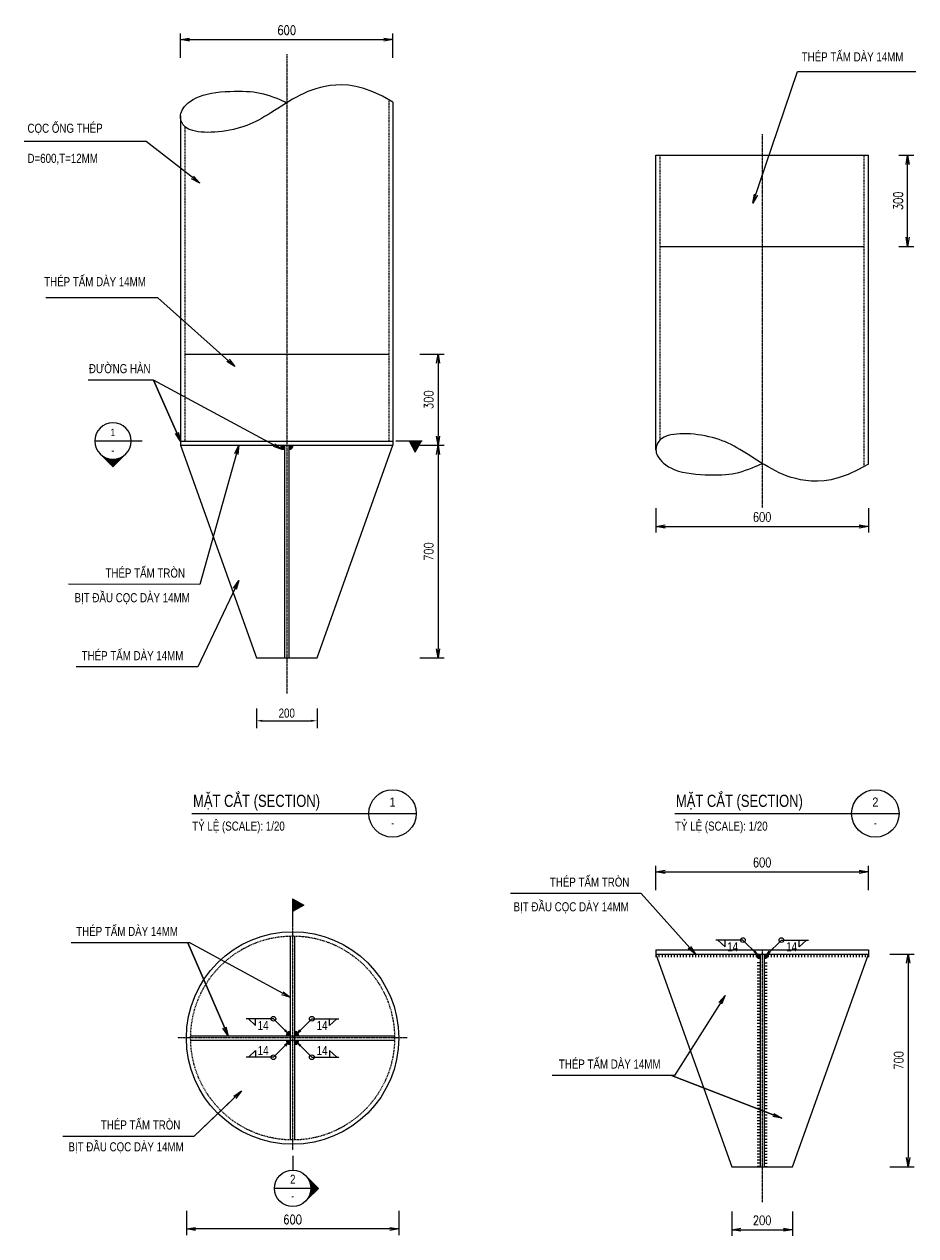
# Model space of a CAD drawing. Header units: millimetres. Extents: x -73021 to 3450336, y 75330 to 1037285.
# Drawn here: x -19703 to -16765, y 132209 to 136200 of the extents above; entities that cross this region are included whole.
import ezdxf
from ezdxf.enums import TextEntityAlignment as Align

# ---------------------------------------------------------------- set-up
doc = ezdxf.new("R2010")
doc.units = ezdxf.units.MM
doc.linetypes.add('CENTER', pattern=[50.8, 31.75, -6.35, 6.35, -6.35])
doc.linetypes.add('HIDDEN', pattern=[0.5, 0.3, -0.2])
for name, color, linetype in [('03_Dimension line', 4, 'Continuous'), ('BAO', 7, 'Continuous'), ('Big_Text_Note', 3, 'Continuous'), ('DIM', 4, 'Continuous'), ('DIM-HATCH', 2, 'Continuous'), ('HATCH', 8, 'Continuous'), ('KHUAT', 8, 'HIDDEN'), ('MANH', 4, 'Continuous'), ('s-note', 2, 'Continuous'), ('Truc', 1, 'CENTER')]:
    doc.layers.add(name, color=color, linetype=linetype)
doc.styles.add('dim', font='romans.shx', dxfattribs={"width": 0.8})
doc.styles.add('Ghi chu', font='vn_vni.shx', dxfattribs={"width": 0.8})
doc.styles.add('Kich Thuoc', font='vn_vni.shx', dxfattribs={"width": 0.8})
doc.styles.add('Romans', font='vn_vni.shx', dxfattribs={"width": 0.8})
doc.styles.add('TXT3', font='vn_vni.shx', dxfattribs={"width": 0.8})
doc.styles.add('TXT5', font='vn_vni.shx', dxfattribs={"width": 0.8})
doc.dimstyles.new('20', dxfattribs={"dimscale": 20, "dimtxt": 1.5, "dimasz": 1.5, "dimexe": 1, "dimexo": 1, "dimgap": 0.8, "dimtad": 1, "dimdec": 0, "dimzin": 0, "dimdsep": 46, "dimtxsty": 'dim', "dimblk": 'OPEN', "dimcen": 0.09, "dimdle": 0.15, "dimclrt": 4, "dimadec": 0, "dimazin": 0, "dimtfac": 1, "dimtdec": 0, "dimtix": 1, "dimtmove": 1, "dimatfit": 3, "dimldrblk": 'OPEN', "dimfxl": 3, "dimfxlon": 1, "dimtolj": 1, "dimtzin": 0, "dimarcsym": 0})
doc.dimstyles.get("Standard").update_dxf_attribs({"dimscale": 0, "dimtxt": 1.5, "dimasz": 1, "dimexe": 1.2, "dimexo": 0, "dimgap": 0.5, "dimtad": 1, "dimdec": 0, "dimzin": 0, "dimdsep": 46, "dimtxsty": 'Kich Thuoc', "dimcen": 0.09, "dimclrd": 4, "dimclre": 4, "dimclrt": 4, "dimadec": 0, "dimazin": 0, "dimtfac": 1, "dimtdec": 0, "dimtix": 1, "dimtofl": 0, "dimtmove": 0, "dimatfit": 3, "dimfxl": 2, "dimfxlon": 1, "dimtolj": 1, "dimtzin": 0, "dimarcsym": 0})

# ---------------------------------------------------------------- blocks, each defined once
blk = doc.blocks.new('_OPEN')
at = {"color": 0, "linetype": 'ByBlock'}
for p, q in [((-1, 0.17), (0, 0)), ((0, 0), (-1, -0.17)), ((0, 0), (-1, 0))]:
    blk.add_line(p, q, dxfattribs=at)
blk = doc.blocks.new('*D33')
at = {"layer": 'Defpoints', "color": 0}
for p in [(-16921.3, 133408), (-17621.3, 133241.7), (-16921.3, 133241.7)]:
    blk.add_point(p, dxfattribs=at)
at = {"layer": 'DIM', "color": 0, "lineweight": -2}
for p, q in [((-17621.3, 133348), (-17621.3, 133428)), ((-16921.3, 133348), (-16921.3, 133428)), ((-17591.3, 133408), (-16951.3, 133408))]:
    blk.add_line(p, q, dxfattribs=at)
at = {"layer": 'DIM', "color": 0, "lineweight": -2, "xscale": 30, "yscale": 30, "zscale": 30, "rotation": 180}
blk.add_blockref('_OPEN', (-17621.3, 133408), dxfattribs=at)
at = {"layer": 'DIM', "color": 0, "lineweight": -2, "xscale": 30, "yscale": 30, "zscale": 30}
blk.add_blockref('_OPEN', (-16921.3, 133408), dxfattribs=at)
at = {"layer": 'DIM', "color": 4, "insert": (-17271.3, 133439), "char_height": 30, "attachment_point": 5, "style": 'dim'}
blk.add_mtext('\\A1;600', dxfattribs=at)
blk = doc.blocks.new('*D34')
at = {"layer": 'Defpoints', "color": 0}
for p in [(-17371.3, 132379.9), (-17171.3, 132379.9), (-17171.3, 132229.3)]:
    blk.add_point(p, dxfattribs=at)
at = {"layer": 'DIM', "color": 0, "lineweight": -2}
for p, q in [((-17371.3, 132289.3), (-17371.3, 132209.3)), ((-17171.3, 132289.3), (-17171.3, 132209.3)), ((-17341.3, 132229.3), (-17201.3, 132229.3))]:
    blk.add_line(p, q, dxfattribs=at)
at = {"layer": 'DIM', "color": 0, "lineweight": -2, "xscale": 30, "yscale": 30, "zscale": 30, "rotation": 180}
blk.add_blockref('_OPEN', (-17371.3, 132229.3), dxfattribs=at)
at = {"layer": 'DIM', "color": 0, "lineweight": -2, "xscale": 30, "yscale": 30, "zscale": 30}
blk.add_blockref('_OPEN', (-17171.3, 132229.3), dxfattribs=at)
at = {"layer": 'DIM', "color": 4, "insert": (-17271.3, 132260.3), "char_height": 30, "attachment_point": 5, "style": 'dim'}
blk.add_mtext('\\A1;200', dxfattribs=at)
blk = doc.blocks.new('*D35')
at = {"layer": 'Defpoints', "color": 0}
for p in [(-16840.8, 135768.4), (-16792, 135768.4), (-16840.8, 135468.4)]:
    blk.add_point(p, dxfattribs=at)
at = {"layer": 'DIM', "color": 0, "lineweight": -2}
for p, q in [((-16820.8, 135768.4), (-16772, 135768.4)), ((-16792, 135498.4), (-16792, 135738.4)), ((-16820.8, 135468.4), (-16772, 135468.4))]:
    blk.add_line(p, q, dxfattribs=at)
at = {"layer": 'DIM', "color": 0, "lineweight": -2, "xscale": 30, "yscale": 30, "zscale": 30}
for p, rotation in [((-16792, 135768.4), 90), ((-16792, 135468.4), 270)]:
    blk.add_blockref('_OPEN', p, dxfattribs=dict(at, rotation=rotation))
at = {"layer": 'DIM', "color": 4, "insert": (-16823, 135618.4), "char_height": 30, "attachment_point": 5, "rotation": 90, "style": 'dim'}
blk.add_mtext('\\A1;300', dxfattribs=at)
blk = doc.blocks.new('*D36')
at = {"layer": 'Defpoints', "color": 0}
for p in [(-18938.1, 134056.2), (-18738.1, 134056.2), (-18738.1, 133905.7)]:
    blk.add_point(p, dxfattribs=at)
at = {"layer": 'DIM', "color": 4, "lineweight": -2}
for p, q in [((-18938.1, 133945.7), (-18938.1, 133881.7)), ((-18738.1, 133945.7), (-18738.1, 133881.7)), ((-18918.1, 133905.7), (-18758.1, 133905.7))]:
    blk.add_line(p, q, dxfattribs=at)
at = {"layer": 'DIM', "color": 4}
for points in [[(-18918.1, 133909), (-18918.1, 133902.3), (-18938.1, 133905.7)], [(-18758.1, 133909), (-18758.1, 133902.3), (-18738.1, 133905.7)]]:
    blk.add_solid(points, dxfattribs=at)
at = {"layer": 'DIM', "color": 4, "insert": (-18838.1, 133930.7), "char_height": 30, "attachment_point": 5, "style": 'Kich Thuoc'}
blk.add_mtext('\\A1;200', dxfattribs=at)
blk = doc.blocks.new('*D37')
at = {"layer": 'Defpoints', "color": 0}
for p in [(-18478.3, 134813.1), (-18478.3, 134113.1), (-18339.5, 134113.1)]:
    blk.add_point(p, dxfattribs=at)
at = {"layer": 'DIM', "color": 0, "lineweight": -2}
for p, q in [((-18399.5, 134813.1), (-18319.5, 134813.1)), ((-18339.5, 134783.1), (-18339.5, 134143.1)), ((-18399.5, 134113.1), (-18319.5, 134113.1))]:
    blk.add_line(p, q, dxfattribs=at)
at = {"layer": 'DIM', "color": 0, "lineweight": -2, "xscale": 30, "yscale": 30, "zscale": 30}
for p, rotation in [((-18339.5, 134813.1), 90), ((-18339.5, 134113.1), 270)]:
    blk.add_blockref('_OPEN', p, dxfattribs=dict(at, rotation=rotation))
at = {"layer": 'DIM', "color": 4, "insert": (-18370.5, 134463.1), "char_height": 30, "attachment_point": 5, "rotation": 90, "style": 'dim'}
blk.add_mtext('\\A1;700', dxfattribs=at)
blk = doc.blocks.new('*D30')
at = {"layer": 'Defpoints', "color": 0}
for p in [(-17621.3, 134689.3), (-16921.3, 134687.4), (-16921.3, 134545.6)]:
    blk.add_point(p, dxfattribs=at)
at = {"layer": 'DIM', "color": 0, "lineweight": -2}
for p, q in [((-17621.3, 134605.6), (-17621.3, 134525.6)), ((-16921.3, 134605.6), (-16921.3, 134525.6)), ((-17591.3, 134545.6), (-16951.3, 134545.6))]:
    blk.add_line(p, q, dxfattribs=at)
at = {"layer": 'DIM', "color": 0, "lineweight": -2, "xscale": 30, "yscale": 30, "zscale": 30, "rotation": 180}
blk.add_blockref('_OPEN', (-17621.3, 134545.6), dxfattribs=at)
at = {"layer": 'DIM', "color": 0, "lineweight": -2, "xscale": 30, "yscale": 30, "zscale": 30}
blk.add_blockref('_OPEN', (-16921.3, 134545.6), dxfattribs=at)
at = {"layer": 'DIM', "color": 4, "insert": (-17271.3, 134576.6), "char_height": 30, "attachment_point": 5, "style": 'dim'}
blk.add_mtext('\\A1;600', dxfattribs=at)
blk = doc.blocks.new('*D31')
at = {"layer": 'Defpoints', "color": 0}
for p in [(-18478.3, 135113.1), (-18478.3, 134813.1), (-18339.5, 134813.1)]:
    blk.add_point(p, dxfattribs=at)
at = {"layer": 'DIM', "color": 0, "lineweight": -2}
for p, q in [((-18399.5, 135113.1), (-18319.5, 135113.1)), ((-18339.5, 135083.1), (-18339.5, 134843.1)), ((-18399.5, 134813.1), (-18319.5, 134813.1))]:
    blk.add_line(p, q, dxfattribs=at)
at = {"layer": 'DIM', "color": 0, "lineweight": -2, "xscale": 30, "yscale": 30, "zscale": 30}
for p, rotation in [((-18339.5, 135113.1), 90), ((-18339.5, 134813.1), 270)]:
    blk.add_blockref('_OPEN', p, dxfattribs=dict(at, rotation=rotation))
at = {"layer": 'DIM', "color": 4, "insert": (-18370.5, 134963.1), "char_height": 30, "attachment_point": 5, "rotation": 90, "style": 'dim'}
blk.add_mtext('\\A1;300', dxfattribs=at)
blk = doc.blocks.new('*D32')
at = {"layer": 'Defpoints', "color": 0}
for p in [(-18488.1, 136149.4), (-19188.1, 136005.7), (-18488.1, 136007.6)]:
    blk.add_point(p, dxfattribs=at)
at = {"layer": 'DIM', "color": 0, "lineweight": -2}
for p, q in [((-19188.1, 136089.4), (-19188.1, 136169.4)), ((-18488.1, 136089.4), (-18488.1, 136169.4)), ((-19158.1, 136149.4), (-18518.1, 136149.4))]:
    blk.add_line(p, q, dxfattribs=at)
at = {"layer": 'DIM', "color": 0, "lineweight": -2, "xscale": 30, "yscale": 30, "zscale": 30, "rotation": 180}
blk.add_blockref('_OPEN', (-19188.1, 136149.4), dxfattribs=at)
at = {"layer": 'DIM', "color": 0, "lineweight": -2, "xscale": 30, "yscale": 30, "zscale": 30}
blk.add_blockref('_OPEN', (-18488.1, 136149.4), dxfattribs=at)
at = {"layer": 'DIM', "color": 4, "insert": (-18838.1, 136180.4), "char_height": 30, "attachment_point": 5, "style": 'dim'}
blk.add_mtext('\\A1;600', dxfattribs=at)
blk = doc.blocks.new('SECTION_04')
for p, q in [((8.44, 0), (4.67, 3.77)), ((8.44, 0), (4.67, -3.77)), ((4.69, 3.74), (4.69, 3.75)), ((4.77, 3.63), (4.77, 3.66)), ((4.86, 3.52), (4.86, 3.58)), ((4.94, 3.4), (4.94, 3.5)), ((5.02, 3.28), (5.02, 3.41)), ((5.11, 3.15), (5.11, 3.33)), ((5.19, 3.01), (5.19, 3.25)), ((5.27, 2.86), (5.27, 3.16)), ((5.36, 2.7), (5.36, 3.08)), ((5.44, 2.53), (5.44, 3)), ((5.52, 2.34), (5.52, 2.91)), ((5.61, 2.13), (5.61, 2.83)), ((5.69, 1.9), (5.69, 2.75)), ((5.77, 1.63), (5.77, 2.66)), ((5.86, 1.3), (5.86, 2.58)), ((5.94, 0.84), (5.94, 2.5)), ((6.02, -2.41), (6.02, 2.41)), ((6.11, -2.33), (6.11, 2.33)), ((6.19, -2.25), (6.19, 2.25)), ((6.27, -2.16), (6.27, 2.16)), ((6.36, -2.08), (6.36, 2.08)), ((6.44, -2), (6.44, 2)), ((6.52, -1.91), (6.52, 1.91)), ((6.61, -1.83), (6.61, 1.83)), ((6.69, -1.75), (6.69, 1.75)), ((6.77, -1.66), (6.77, 1.66)), ((6.86, -1.58), (6.86, 1.58)), ((6.94, -1.5), (6.94, 1.5)), ((7.02, -1.41), (7.02, 1.41)), ((7.11, -1.33), (7.11, 1.33)), ((7.19, -1.25), (7.19, 1.25)), ((7.27, -1.16), (7.27, 1.16)), ((7.36, -1.08), (7.36, 1.08)), ((7.44, -1), (7.44, 1)), ((7.52, -0.91), (7.52, 0.91)), ((7.61, -0.83), (7.61, 0.83)), ((7.69, -0.75), (7.69, 0.75)), ((7.77, -0.66), (7.77, 0.66)), ((7.86, -0.58), (7.86, 0.58)), ((7.94, -0.5), (7.94, 0.5)), ((8.02, -0.41), (8.02, 0.41)), ((8.11, -0.33), (8.11, 0.33)), ((8.19, -0.25), (8.19, 0.25)), ((8.27, -0.16), (8.27, 0.16)), ((8.36, -0.08), (8.36, 0.08)), ((6, 0), (-6, 0)), ((4.69, -3.75), (4.69, -3.74)), ((4.77, -3.66), (4.77, -3.63)), ((4.86, -3.58), (4.86, -3.52)), ((4.94, -3.5), (4.94, -3.4)), ((5.02, -3.41), (5.02, -3.28)), ((5.11, -3.33), (5.11, -3.15)), ((5.19, -3.25), (5.19, -3.01)), ((5.27, -3.16), (5.27, -2.86)), ((5.36, -3.08), (5.36, -2.7)), ((5.44, -3), (5.44, -2.53)), ((5.52, -2.91), (5.52, -2.34)), ((5.61, -2.83), (5.61, -2.13)), ((5.69, -2.75), (5.69, -1.9)), ((5.77, -2.66), (5.77, -1.63)), ((5.86, -2.58), (5.86, -1.3)), ((5.94, -2.5), (5.94, -0.84))]:
    blk.add_line(p, q)
blk.add_circle((0, 0), 6)
at = {"layer": 'Big_Text_Note', "color": 6, "style": 'TXT5', "width": 0.8}
blk.add_attdef('A', text='', height=4, dxfattribs=at).set_placement((0, 3), align=Align.MIDDLE_CENTER)
at = {"layer": 'Big_Text_Note', "color": 3, "style": 'Romans', "width": 0.8}
blk.add_attdef('-', text='', height=2.08, dxfattribs=at).set_placement((0, -2.5), align=Align.MIDDLE_CENTER)
blk = doc.blocks.new('*D38')
at = {"layer": '03_Dimension line', "color": 0, "lineweight": -2, "ltscale": 5}
for p, q in [((-19168.8, 132291.8), (-19168.8, 132211.8)), ((-18468.8, 132291.8), (-18468.8, 132211.8)), ((-18498.8, 132231.8), (-19138.8, 132231.8))]:
    blk.add_line(p, q, dxfattribs=at)
at = {"layer": 'Defpoints', "color": 0, "ltscale": 5}
for p in [(-19168.8, 132860.8), (-18468.8, 132860.8), (-19168.8, 132231.8)]:
    blk.add_point(p, dxfattribs=at)
at = {"layer": '03_Dimension line', "color": 0, "lineweight": -2, "ltscale": 5, "xscale": 30, "yscale": 30, "zscale": 30, "rotation": 180}
blk.add_blockref('_OPEN', (-19168.8, 132231.8), dxfattribs=at)
at = {"layer": '03_Dimension line', "color": 0, "lineweight": -2, "ltscale": 5, "xscale": 30, "yscale": 30, "zscale": 30}
blk.add_blockref('_OPEN', (-18468.8, 132231.8), dxfattribs=at)
at = {"layer": '03_Dimension line', "color": 4, "ltscale": 5, "insert": (-18818.8, 132262.8), "char_height": 30, "attachment_point": 5, "style": 'dim'}
blk.add_mtext('\\A1;600', dxfattribs=at)
blk = doc.blocks.new('*D39')
at = {"layer": '03_Dimension line', "color": 0, "lineweight": -2, "ltscale": 5}
for p, q in [((-16850.3, 133136.8), (-16770.3, 133136.8)), ((-16790.3, 133106.8), (-16790.3, 132466.8)), ((-16850.3, 132436.8), (-16770.3, 132436.8))]:
    blk.add_line(p, q, dxfattribs=at)
at = {"layer": 'Defpoints', "color": 0, "ltscale": 5}
for p in [(-16921.3, 133136.8), (-16921.3, 132436.8), (-16790.3, 132436.8)]:
    blk.add_point(p, dxfattribs=at)
at = {"layer": '03_Dimension line', "color": 0, "lineweight": -2, "ltscale": 5, "xscale": 30, "yscale": 30, "zscale": 30}
for p, rotation in [((-16790.3, 133136.8), 90), ((-16790.3, 132436.8), 270)]:
    blk.add_blockref('_OPEN', p, dxfattribs=dict(at, rotation=rotation))
at = {"layer": '03_Dimension line', "color": 4, "ltscale": 5, "insert": (-16821.3, 132786.8), "char_height": 30, "attachment_point": 5, "rotation": 90, "style": 'dim'}
blk.add_mtext('\\A1;700', dxfattribs=at)
blk = doc.blocks.new('SECTION_02')
for p, q in [((0, 8.44), (-3.77, 4.67)), ((-0.41, 8.02), (0.41, 8.02)), ((-0.33, 8.11), (0.33, 8.11)), ((-0.25, 8.19), (0.25, 8.19)), ((-0.16, 8.27), (0.16, 8.27)), ((-0.08, 8.36), (0.08, 8.36)), ((0, 8.44), (3.77, 4.67)), ((-3.66, 4.77), (-3.63, 4.77)), ((-3.58, 4.86), (-3.52, 4.86)), ((-3.5, 4.94), (-3.4, 4.94)), ((-3.41, 5.02), (-3.28, 5.02)), ((-3.33, 5.11), (-3.15, 5.11)), ((-3.25, 5.19), (-3.01, 5.19)), ((-3.16, 5.27), (-2.86, 5.27)), ((-3.08, 5.36), (-2.7, 5.36)), ((-3, 5.44), (-2.53, 5.44)), ((-2.91, 5.52), (-2.34, 5.52)), ((-2.83, 5.61), (-2.13, 5.61)), ((-2.75, 5.69), (-1.9, 5.69)), ((-2.66, 5.77), (-1.63, 5.77)), ((-2.58, 5.86), (-1.3, 5.86)), ((-2.5, 5.94), (-0.84, 5.94)), ((-2.41, 6.02), (2.41, 6.02)), ((-2.33, 6.11), (2.33, 6.11)), ((-2.25, 6.19), (2.25, 6.19)), ((-2.16, 6.27), (2.16, 6.27)), ((-2.08, 6.36), (2.08, 6.36)), ((-2, 6.44), (2, 6.44)), ((-1.91, 6.52), (1.91, 6.52)), ((-1.83, 6.61), (1.83, 6.61)), ((-1.75, 6.69), (1.75, 6.69)), ((-1.66, 6.77), (1.66, 6.77)), ((-1.58, 6.86), (1.58, 6.86)), ((-1.5, 6.94), (1.5, 6.94)), ((-1.41, 7.02), (1.41, 7.02)), ((-1.33, 7.11), (1.33, 7.11)), ((-1.25, 7.19), (1.25, 7.19)), ((-1.16, 7.27), (1.16, 7.27)), ((-1.08, 7.36), (1.08, 7.36)), ((-1, 7.44), (1, 7.44)), ((-0.91, 7.52), (0.91, 7.52)), ((-0.83, 7.61), (0.83, 7.61)), ((-0.75, 7.69), (0.75, 7.69)), ((-0.66, 7.77), (0.66, 7.77)), ((-0.58, 7.86), (0.58, 7.86)), ((-0.5, 7.94), (0.5, 7.94)), ((0.84, 5.94), (2.5, 5.94)), ((1.3, 5.86), (2.58, 5.86)), ((1.63, 5.77), (2.66, 5.77)), ((1.9, 5.69), (2.75, 5.69)), ((2.13, 5.61), (2.83, 5.61)), ((2.34, 5.52), (2.91, 5.52)), ((2.53, 5.44), (3, 5.44)), ((2.7, 5.36), (3.08, 5.36)), ((2.86, 5.27), (3.16, 5.27)), ((3.01, 5.19), (3.25, 5.19)), ((3.15, 5.11), (3.33, 5.11)), ((3.28, 5.02), (3.41, 5.02)), ((3.4, 4.94), (3.5, 4.94)), ((3.52, 4.86), (3.58, 4.86)), ((3.63, 4.77), (3.66, 4.77)), ((6, 0), (-6, 0)), ((-3.74, -4.69), (-3.75, -4.69)), ((3.75, -4.69), (3.74, -4.69))]:
    blk.add_line(p, q)
blk.add_circle((0, 0), 6)
at = {"layer": 'Big_Text_Note', "color": 6, "style": 'TXT5', "width": 0.8}
blk.add_attdef('A', text='', height=4, dxfattribs=at).set_placement((0, 3), align=Align.MIDDLE_CENTER)
at = {"layer": 'Big_Text_Note', "color": 3, "style": 'Romans', "width": 0.8}
blk.add_attdef('-', text='', height=2.08, dxfattribs=at).set_placement((0, -2.5), align=Align.MIDDLE_CENTER)

msp = doc.modelspace()

# ---------------------------------------------------------------- hatches: boundary and pattern name
at = {"layer": 'HATCH', "ltscale": 5}
for points in [[(-18845.09, 134813.12), (-18859.09, 134813.12, 0.4142136), (-18845.09, 134799.12)], [(-18831.09, 134813.12), (-18817.09, 134813.12, -0.4142136), (-18831.09, 134799.12)], [(-17291.33, 133136.76), (-17292.33, 133136.76, 0.0953502), (-17291.33, 133131.57)], [(-17291.33, 133136.76), (-17291.33, 133131.57, 0.3067482), (-17278.33, 133122.76), (-17278.33, 133136.76)], [(-17251.33, 133136.76), (-17251.33, 133131.57, -0.3067482), (-17264.33, 133122.76), (-17264.33, 133136.76)], [(-17251.33, 133136.76), (-17250.33, 133136.76, -0.0953502), (-17251.33, 133131.57)]]:
    msp.add_hatch(color=256, dxfattribs=at).paths.add_polyline_path(points)
h = msp.add_hatch(color=256, dxfattribs=at)
h.paths.add_polyline_path([(-18825.78, 132881.79, 0.4142136), (-18839.78, 132867.79), (-18825.78, 132867.79)])
h.paths.add_polyline_path([(-18811.78, 132867.79), (-18797.78, 132867.79, 0.4142136), (-18811.78, 132881.79)])
h = msp.add_hatch(color=256, dxfattribs=at)
h.paths.add_polyline_path([(-18825.78, 132839.79, -0.4142136), (-18839.78, 132853.79), (-18825.78, 132853.79)])
h.paths.add_polyline_path([(-18811.78, 132839.79), (-18811.78, 132853.79), (-18797.78, 132853.79, -0.4142136)])

# ---------------------------------------------------------------- linework, layer by layer
for p, q in [((-19314.03, 134827.12), (-19350.88, 134827.12)), ((-18435.46, 134827.12), (-18478.77, 134827.12)), ((-18392.16, 134827.12), (-18435.46, 134827.12)), ((-18413.33, 134789.61), (-18433.96, 134827.12)), ((-19150.57, 133600.35), (-18472.19, 133600.35)), ((-18567.64, 133600.35), (-18411.39, 133600.35)), ((-17559.31, 133600.35), (-16880.93, 133600.35)), ((-16976.38, 133600.35), (-16820.13, 133600.35)), ((-18818.78, 133319.52), (-18781.27, 133298.35)), ((-18818.78, 133319.52), (-18818.78, 133276.22)), ((-18781.27, 133298.35), (-18818.78, 133277.72)), ((-18818.78, 133276.22), (-18818.78, 133232.92)), ((-18818.02, 132472.78), (-18818.02, 132425.49))]:
    msp.add_line(p, q)
for centre, radius in [((-18489.51, 133600.35), 78.13), ((-16898.26, 133600.35), 78.13), ((-18818.78, 132860.79), 350)]:
    msp.add_circle(centre, radius)
at = {"ltscale": 5}
for centre, start, end in [((-18845.09, 134813.12), 180, 270), ((-18831.09, 134813.12), 270, 0), ((-18831.09, 134813.12), 270, 0), ((-17278.33, 133136.76), 180, 270), ((-17264.33, 133136.76), 270, 0), ((-18825.78, 132867.79), 90, 180), ((-18825.78, 132853.79), 180, 270), ((-18811.78, 132867.79), 0, 90), ((-18811.78, 132853.79), 270, 0)]:
    msp.add_arc(centre, 14, start, end, dxfattribs=at)
for points in [[(-18413.33, 134789.61), (-18392.16, 134827.12), (-18433.96, 134827.12)], [(-18781.27, 133298.35), (-18818.78, 133319.52), (-18818.78, 133277.72)]]:
    msp.add_solid(points)
at = {"layer": '03_Dimension line'}
for points in [[(-17301.69, 135610.51), (-17154.37, 136044.22), (-16765.06, 136044.22)], [(-18996.53, 134813.12), (-19124.34, 134354.4), (-19557.19, 134355.64)], [(-19131.42, 134082.98), (-19531.91, 134082.98)], [(-17491.33, 133136.76), (-17670.17, 133336.33), (-18100.62, 133336.33)], [(-18825.78, 132993.61), (-19157.03, 133173.87), (-19549.02, 133173.87)], [(-19025.47, 132649.85), (-19144.07, 132536.42), (-19576.05, 132536.42)]]:
    msp.add_lwpolyline(points, dxfattribs=at)
at = {"layer": 'BAO', "color": 4}
for p, q in [((-17334.64, 133183.18), (-17424.11, 133183.18)), ((-17288.23, 133136.76), (-17334.64, 133183.18)), ((-17254.43, 133136.76), (-17208.01, 133183.18)), ((-17208.01, 133183.18), (-17118.55, 133183.18)), ((-17307.32, 133155.86), (-17288.23, 133136.76)), ((-17288.23, 133136.76), (-17297.96, 133143.2)), ((-17288.23, 133136.76), (-17294.66, 133146.49)), ((-17235.33, 133155.86), (-17254.43, 133136.76)), ((-17254.43, 133136.76), (-17247.99, 133146.49)), ((-17254.43, 133136.76), (-17244.7, 133143.2)), ((-18882.1, 132924.1), (-18971.56, 132924.1)), ((-18835.68, 132877.69), (-18882.1, 132924.1)), ((-18854.78, 132896.78), (-18835.68, 132877.69)), ((-18801.88, 132877.69), (-18755.47, 132924.1)), ((-18782.79, 132896.78), (-18801.88, 132877.69)), ((-18755.47, 132924.1), (-18666, 132924.1)), ((-18835.68, 132877.69), (-18845.41, 132884.12)), ((-18835.68, 132877.69), (-18842.12, 132887.42)), ((-18801.88, 132877.69), (-18795.45, 132887.42)), ((-18801.88, 132877.69), (-18792.15, 132884.12)), ((-18835.68, 132843.89), (-18882.1, 132797.47)), ((-18854.78, 132824.79), (-18835.68, 132843.89)), ((-18835.68, 132843.89), (-18845.41, 132837.45)), ((-18835.68, 132843.89), (-18842.12, 132834.16)), ((-18801.88, 132843.89), (-18755.47, 132797.47)), ((-18801.88, 132843.89), (-18795.45, 132834.16)), ((-18801.88, 132843.89), (-18792.15, 132837.45)), ((-18782.79, 132824.79), (-18801.88, 132843.89)), ((-18882.1, 132797.47), (-18971.56, 132797.47)), ((-18755.47, 132797.47), (-18666, 132797.47))]:
    msp.add_line(p, q, dxfattribs=at)
at = {"layer": 'BAO', "color": 7}
for points in [[(-18488.09, 135943.52), (-18488.09, 134813.12)], [(-19188.09, 135898.32), (-19188.09, 134813.12)], [(-17621.33, 134796.65), (-17621.33, 135768.36)], [(-17621.33, 135768.36), (-16921.33, 135768.36)], [(-16921.33, 134751.44), (-16921.33, 135768.36)], [(-17607.33, 135468.36), (-16935.33, 135468.36)], [(-19174.09, 135113.12), (-18502.09, 135113.12)], [(-19188.09, 134827.12), (-18488.09, 134827.12)], [(-19188.09, 134813.12), (-18938.09, 134113.12), (-18738.09, 134113.12), (-18488.09, 134813.12)], [(-19188.09, 134813.12), (-18488.09, 134813.12)], [(-17621.33, 133136.76), (-17371.33, 132436.76), (-17171.33, 132436.76), (-16921.33, 133136.76)]]:
    msp.add_lwpolyline(points, dxfattribs=at)
at = {"layer": 'BAO', "color": 4}
for points in [[(-17417.15, 133183.18), (-17393.42, 133161.37), (-17393.42, 133183.18)], [(-17125.51, 133183.18), (-17149.23, 133161.37), (-17149.23, 133183.18)], [(-18964.6, 132924.1), (-18940.88, 132902.29), (-18940.88, 132924.1)], [(-18672.97, 132924.1), (-18696.69, 132902.29), (-18696.69, 132924.1)], [(-18964.6, 132797.47), (-18940.88, 132819.28), (-18940.88, 132797.47)], [(-18672.97, 132797.47), (-18696.69, 132819.28), (-18696.69, 132797.47)]]:
    msp.add_lwpolyline(points, dxfattribs=at)
for centre in [(-17334.64, 133183.18), (-17208.01, 133183.18), (-18882.1, 132924.1), (-18755.47, 132924.1), (-18882.1, 132797.47), (-18755.47, 132797.47)]:
    msp.add_circle(centre, 7.82, dxfattribs=at)
at = {"layer": 'DIM'}
for p, q in [((-19277.41, 135027.64), (-19188.09, 134827.12)), ((-18996.49, 134367.88), (-19131.42, 134082.98)), ((-19164.41, 133173.87), (-19031.61, 132867.79)), ((-17570.42, 132736.94), (-17206.69, 132596.22))]:
    msp.add_line(p, q, dxfattribs=at)
for points in [[(-19124.68, 135676.97), (-19301.2, 135813.6), (-19703.28, 135813.6)], [(-19009.39, 135072.51), (-19263.08, 135298.84), (-19632.32, 135298.84)], [(-18853.11, 134798.95), (-19277.41, 135027.64), (-19492.85, 135027.64)], [(-17393.31, 133000.28), (-17559.96, 132736.94), (-17963.2, 132736.94)]]:
    msp.add_lwpolyline(points, dxfattribs=at)
at = {"layer": 'DIM-HATCH', "color": 7}
for p, q in [((-17621.33, 133150.76), (-17621.33, 133126.85)), ((-17611.33, 133136.76), (-17611.33, 133126.85)), ((-17601.33, 133136.76), (-17601.33, 133126.85)), ((-17591.33, 133136.76), (-17591.33, 133126.85)), ((-17581.33, 133136.76), (-17581.33, 133126.85)), ((-17571.33, 133136.76), (-17571.33, 133126.85)), ((-17561.33, 133136.76), (-17561.33, 133126.85)), ((-17551.33, 133136.76), (-17551.33, 133126.85)), ((-17541.33, 133136.76), (-17541.33, 133126.85)), ((-17531.33, 133136.76), (-17531.33, 133126.85)), ((-17521.33, 133136.76), (-17521.33, 133126.85)), ((-17511.33, 133136.76), (-17511.33, 133126.85)), ((-17501.33, 133136.76), (-17501.33, 133126.85)), ((-17491.33, 133136.76), (-17491.33, 133126.85)), ((-17481.33, 133136.76), (-17481.33, 133126.85)), ((-17471.33, 133136.76), (-17471.33, 133126.85)), ((-17461.33, 133136.76), (-17461.33, 133126.85)), ((-17451.33, 133136.76), (-17451.33, 133126.85)), ((-17441.33, 133136.76), (-17441.33, 133126.85)), ((-17431.33, 133136.76), (-17431.33, 133126.85)), ((-17421.33, 133136.76), (-17421.33, 133126.85)), ((-17411.33, 133136.76), (-17411.33, 133126.85)), ((-17401.33, 133136.76), (-17401.33, 133126.85)), ((-17391.33, 133136.76), (-17391.33, 133126.85)), ((-17381.33, 133136.76), (-17381.33, 133126.85)), ((-17371.33, 133136.76), (-17371.33, 133126.85)), ((-17361.33, 133136.76), (-17361.33, 133126.85)), ((-17351.33, 133136.76), (-17351.33, 133126.85)), ((-17341.33, 133136.76), (-17341.33, 133126.85)), ((-17331.33, 133136.76), (-17331.33, 133126.85)), ((-17321.33, 133136.76), (-17321.33, 133126.85)), ((-17311.33, 133136.76), (-17311.33, 133126.85)), ((-17301.33, 133136.76), (-17301.33, 133126.85)), ((-17291.33, 133136.76), (-17291.33, 133126.85)), ((-17281.33, 133136.76), (-17281.33, 133126.85)), ((-17271.33, 133136.76), (-17271.33, 133126.85)), ((-17261.33, 133136.76), (-17261.33, 133126.85)), ((-17261.33, 133136.76), (-17261.33, 133126.85)), ((-17251.33, 133136.76), (-17251.33, 133126.85)), ((-17251.33, 133136.76), (-17251.33, 133126.85)), ((-17241.33, 133136.76), (-17241.33, 133126.85)), ((-17231.33, 133136.76), (-17231.33, 133126.85)), ((-17221.33, 133136.76), (-17221.33, 133126.85)), ((-17211.33, 133136.76), (-17211.33, 133126.85)), ((-17201.33, 133136.76), (-17201.33, 133126.85)), ((-17191.33, 133136.76), (-17191.33, 133126.85)), ((-17181.33, 133136.76), (-17181.33, 133126.85)), ((-17171.33, 133136.76), (-17171.33, 133126.85)), ((-17161.33, 133136.76), (-17161.33, 133126.85)), ((-17151.33, 133136.76), (-17151.33, 133126.85)), ((-17141.33, 133136.76), (-17141.33, 133126.85)), ((-17131.33, 133136.76), (-17131.33, 133126.85)), ((-17121.33, 133136.76), (-17121.33, 133126.85)), ((-17111.33, 133136.76), (-17111.33, 133126.85)), ((-17101.33, 133136.76), (-17101.33, 133126.85)), ((-17091.33, 133136.76), (-17091.33, 133126.85)), ((-17081.33, 133136.76), (-17081.33, 133126.85)), ((-17071.33, 133136.76), (-17071.33, 133126.85)), ((-17061.33, 133136.76), (-17061.33, 133126.85)), ((-17051.33, 133136.76), (-17051.33, 133126.85)), ((-17041.33, 133136.76), (-17041.33, 133126.85)), ((-17031.33, 133136.76), (-17031.33, 133126.85)), ((-17021.33, 133136.76), (-17021.33, 133126.85)), ((-17011.33, 133136.76), (-17011.33, 133126.85)), ((-17001.33, 133136.76), (-17001.33, 133126.85)), ((-16991.33, 133136.76), (-16991.33, 133126.85)), ((-16981.33, 133136.76), (-16981.33, 133126.85)), ((-16971.33, 133136.76), (-16971.33, 133126.85)), ((-16961.33, 133136.76), (-16961.33, 133126.85)), ((-16951.33, 133136.76), (-16951.33, 133126.85)), ((-16941.33, 133136.76), (-16941.33, 133126.85)), ((-16931.33, 133136.76), (-16931.33, 133126.85)), ((-16921.33, 133150.76), (-16921.33, 133126.85)), ((-17278.36, 133108), (-17288.28, 133108)), ((-17278.36, 133098), (-17288.28, 133098)), ((-17264.29, 133108), (-17254.38, 133108)), ((-17264.29, 133098), (-17254.38, 133098)), ((-17278.36, 133088), (-17288.28, 133088)), ((-17278.36, 133078), (-17288.28, 133078)), ((-17278.36, 133068), (-17288.28, 133068)), ((-17278.36, 133058), (-17288.28, 133058)), ((-17264.29, 133088), (-17254.38, 133088)), ((-17264.29, 133078), (-17254.38, 133078)), ((-17264.29, 133068), (-17254.38, 133068)), ((-17264.29, 133058), (-17254.38, 133058)), ((-17278.36, 133048), (-17288.28, 133048)), ((-17278.36, 133038), (-17288.28, 133038)), ((-17278.36, 133028), (-17288.28, 133028)), ((-17278.36, 133018), (-17288.28, 133018)), ((-17264.29, 133048), (-17254.38, 133048)), ((-17264.29, 133038), (-17254.38, 133038)), ((-17264.29, 133028), (-17254.38, 133028)), ((-17264.29, 133018), (-17254.38, 133018)), ((-17278.36, 133008), (-17288.28, 133008)), ((-17278.36, 132998), (-17288.28, 132998)), ((-17278.36, 132988), (-17288.28, 132988)), ((-17278.36, 132978), (-17288.28, 132978)), ((-17264.29, 133008), (-17254.38, 133008)), ((-17264.29, 132998), (-17254.38, 132998)), ((-17264.29, 132988), (-17254.38, 132988)), ((-17264.29, 132978), (-17254.38, 132978)), ((-17278.36, 132968), (-17288.28, 132968)), ((-17278.36, 132958), (-17288.28, 132958)), ((-17278.36, 132948), (-17288.28, 132948)), ((-17278.36, 132938), (-17288.28, 132938)), ((-17264.29, 132968), (-17254.38, 132968)), ((-17264.29, 132958), (-17254.38, 132958)), ((-17264.29, 132948), (-17254.38, 132948)), ((-17264.29, 132938), (-17254.38, 132938)), ((-17278.36, 132928), (-17288.28, 132928)), ((-17278.36, 132918), (-17288.28, 132918)), ((-17278.36, 132908), (-17288.28, 132908)), ((-17278.36, 132898), (-17288.28, 132898)), ((-17264.29, 132928), (-17254.38, 132928)), ((-17264.29, 132918), (-17254.38, 132918)), ((-17264.29, 132908), (-17254.38, 132908)), ((-17264.29, 132898), (-17254.38, 132898)), ((-17278.36, 132888), (-17288.28, 132888)), ((-17278.36, 132878), (-17288.28, 132878)), ((-17278.36, 132868), (-17288.28, 132868)), ((-17278.36, 132858), (-17288.28, 132858)), ((-17264.29, 132888), (-17254.38, 132888)), ((-17264.29, 132878), (-17254.38, 132878)), ((-17264.29, 132868), (-17254.38, 132868)), ((-17264.29, 132858), (-17254.38, 132858)), ((-17278.36, 132848), (-17288.28, 132848)), ((-17278.36, 132838), (-17288.28, 132838)), ((-17278.36, 132828), (-17288.28, 132828)), ((-17278.36, 132818), (-17288.28, 132818)), ((-17264.29, 132848), (-17254.38, 132848)), ((-17264.29, 132838), (-17254.38, 132838)), ((-17264.29, 132828), (-17254.38, 132828)), ((-17264.29, 132818), (-17254.38, 132818)), ((-17278.36, 132808), (-17288.28, 132808)), ((-17278.36, 132798), (-17288.28, 132798)), ((-17278.36, 132788), (-17288.28, 132788)), ((-17278.36, 132778), (-17288.28, 132778)), ((-17264.29, 132808), (-17254.38, 132808)), ((-17264.29, 132798), (-17254.38, 132798)), ((-17264.29, 132788), (-17254.38, 132788)), ((-17264.29, 132778), (-17254.38, 132778)), ((-17278.36, 132768), (-17288.28, 132768)), ((-17278.36, 132758), (-17288.28, 132758)), ((-17278.36, 132748), (-17288.28, 132748)), ((-17278.36, 132738), (-17288.28, 132738)), ((-17264.29, 132768), (-17254.38, 132768)), ((-17264.29, 132758), (-17254.38, 132758)), ((-17264.29, 132748), (-17254.38, 132748)), ((-17264.29, 132738), (-17254.38, 132738)), ((-17278.36, 132728), (-17288.28, 132728)), ((-17278.36, 132718), (-17288.28, 132718)), ((-17278.36, 132708), (-17288.28, 132708)), ((-17278.36, 132698), (-17288.28, 132698)), ((-17264.29, 132728), (-17254.38, 132728)), ((-17264.29, 132718), (-17254.38, 132718)), ((-17264.29, 132708), (-17254.38, 132708)), ((-17264.29, 132698), (-17254.38, 132698)), ((-17278.36, 132688), (-17288.28, 132688)), ((-17278.36, 132678), (-17288.28, 132678)), ((-17278.36, 132668), (-17288.28, 132668)), ((-17278.36, 132658), (-17288.28, 132658)), ((-17264.29, 132688), (-17254.38, 132688)), ((-17264.29, 132678), (-17254.38, 132678)), ((-17264.29, 132668), (-17254.38, 132668)), ((-17264.29, 132658), (-17254.38, 132658)), ((-17278.36, 132648), (-17288.28, 132648)), ((-17278.36, 132638), (-17288.28, 132638)), ((-17278.36, 132628), (-17288.28, 132628)), ((-17278.36, 132618), (-17288.28, 132618)), ((-17264.29, 132648), (-17254.38, 132648)), ((-17264.29, 132638), (-17254.38, 132638)), ((-17264.29, 132628), (-17254.38, 132628)), ((-17264.29, 132618), (-17254.38, 132618)), ((-17278.36, 132608), (-17288.28, 132608)), ((-17278.36, 132598), (-17288.28, 132598)), ((-17278.36, 132588), (-17288.28, 132588)), ((-17278.36, 132578), (-17288.28, 132578)), ((-17264.29, 132608), (-17254.38, 132608)), ((-17264.29, 132598), (-17254.38, 132598)), ((-17264.29, 132588), (-17254.38, 132588)), ((-17264.29, 132578), (-17254.38, 132578)), ((-17278.36, 132568), (-17288.28, 132568)), ((-17278.36, 132558), (-17288.28, 132558)), ((-17278.36, 132548), (-17288.28, 132548)), ((-17278.36, 132538), (-17288.28, 132538)), ((-17264.29, 132568), (-17254.38, 132568)), ((-17264.29, 132558), (-17254.38, 132558)), ((-17264.29, 132548), (-17254.38, 132548)), ((-17264.29, 132538), (-17254.38, 132538)), ((-17278.36, 132528), (-17288.28, 132528)), ((-17278.36, 132518), (-17288.28, 132518)), ((-17278.36, 132508), (-17288.28, 132508)), ((-17278.36, 132498), (-17288.28, 132498)), ((-17264.29, 132528), (-17254.38, 132528)), ((-17264.29, 132518), (-17254.38, 132518)), ((-17264.29, 132508), (-17254.38, 132508)), ((-17264.29, 132498), (-17254.38, 132498)), ((-17278.36, 132488), (-17288.28, 132488)), ((-17278.36, 132478), (-17288.28, 132478)), ((-17278.36, 132468), (-17288.28, 132468)), ((-17278.36, 132458), (-17288.28, 132458)), ((-17264.29, 132488), (-17254.38, 132488)), ((-17264.29, 132478), (-17254.38, 132478)), ((-17264.29, 132468), (-17254.38, 132468)), ((-17264.29, 132458), (-17254.38, 132458)), ((-17278.36, 132448), (-17288.28, 132448)), ((-17278.36, 132438), (-17288.28, 132438)), ((-17264.29, 132448), (-17254.38, 132448)), ((-17264.29, 132438), (-17254.38, 132438))]:
    msp.add_line(p, q, dxfattribs=at)
at = {"layer": 'DIM-HATCH', "color": 4}
msp.add_lwpolyline([(-18488.09, 135943.52), (-18522.99, 135963.13), (-18554.82, 135977.89), (-18583.82, 135988.4), (-18610.23, 135995.25), (-18634.28, 135999.03), (-18656.2, 136000.32), (-18676.24, 135999.73), (-18694.62, 135997.84), (-18711.59, 135995.15), (-18727.32, 135991.79), (-18742.01, 135987.8), (-18755.85, 135983.21), (-18769.02, 135978.07), (-18781.7, 135972.41), (-18794.1, 135966.28), (-18806.39, 135959.7), (-18818.72, 135952.72), (-18831.05, 135945.46), (-18843.31, 135938.01), (-18855.42, 135930.49), (-18867.31, 135923.02), (-18878.91, 135915.69), (-18890.13, 135908.63), (-18900.89, 135901.94), (-18911.17, 135895.71), (-18921.06, 135889.94), (-18930.7, 135884.59), (-18940.22, 135879.64), (-18949.76, 135875.05), (-18959.45, 135870.79), (-18969.44, 135866.83), (-18979.86, 135863.15), (-18990.81, 135859.72), (-19002.22, 135856.56), (-19014, 135853.69), (-19026.04, 135851.14), (-19038.24, 135848.93), (-19050.5, 135847.09), (-19062.72, 135845.64), (-19074.8, 135844.62), (-19086.64, 135844.03), (-19098.14, 135843.88), (-19109.21, 135844.17), (-19119.76, 135844.88), (-19129.69, 135846.02), (-19138.9, 135847.58), (-19147.31, 135849.55), (-19154.83, 135851.93), (-19161.37, 135854.7), (-19167, 135857.84), (-19171.79, 135861.3), (-19175.81, 135865.04), (-19179.14, 135869.03), (-19181.86, 135873.23), (-19184.04, 135877.59), (-19185.76, 135882.08), (-19187.06, 135886.67), (-19187.91, 135891.36), (-19188.22, 135896.18), (-19187.92, 135901.14), (-19186.94, 135906.26), (-19185.2, 135911.56), (-19182.63, 135917.05), (-19179.15, 135922.76), (-19174.7, 135928.69), (-19169.24, 135934.72), (-19162.74, 135940.75), (-19155.19, 135946.66), (-19146.54, 135952.32), (-19136.78, 135957.61), (-19125.87, 135962.42), (-19113.78, 135966.63), (-19100.55, 135970.14), (-19086.39, 135972.99), (-19071.55, 135975.24), (-19056.32, 135976.94), (-19040.95, 135978.16), (-19025.71, 135978.96), (-19010.87, 135979.39), (-18996.69, 135979.52), (-18983.38, 135979.39), (-18970.85, 135978.98), (-18958.94, 135978.23), (-18947.53, 135977.1), (-18936.44, 135975.54), (-18925.54, 135973.52), (-18914.68, 135970.98), (-18903.7, 135967.88), (-18892.54, 135964.23), (-18881.49, 135960.2), (-18870.9, 135956.03), (-18861.15, 135951.97), (-18852.59, 135948.23), (-18845.6, 135945.07), (-18840.53, 135942.71), (-18837.75, 135941.39)], dxfattribs=at)
at = {"layer": 'KHUAT', "color": 8, "linetype": 'HIDDEN', "ltscale": 10}
for points in [[(-18502.09, 135951.39), (-18502.09, 134827.12)], [(-19174.09, 135863.44), (-19174.09, 134827.12)], [(-17607.33, 134831.53), (-17607.33, 135768.36)], [(-16935.33, 134743.58), (-16935.33, 135768.36)]]:
    msp.add_lwpolyline(points, dxfattribs=at)
at = {"layer": 'KHUAT', "linetype": 'HIDDEN', "ltscale": 10}
msp.add_circle((-18818.78, 132860.79), 336, dxfattribs=at)
at = {"layer": 'MANH', "color": 4}
for p, q in [((-18845.09, 134813.12), (-18845.09, 134113.12)), ((-18831.09, 134813.12), (-18831.09, 134113.12)), ((-18825.78, 132524.86), (-18825.78, 133196.71)), ((-18825.78, 132524.86), (-18825.78, 133196.71)), ((-18811.78, 132524.86), (-18811.78, 133196.71)), ((-17278.33, 133136.76), (-17278.33, 132436.76)), ((-17264.33, 133136.76), (-17264.33, 132436.76)), ((-19154.71, 132867.79), (-18482.86, 132867.79)), ((-19154.71, 132853.79), (-18482.86, 132853.79))]:
    msp.add_line(p, q, dxfattribs=at)
for points in [[(-16921.33, 134751.44), (-16956.23, 134731.84), (-16988.06, 134717.07), (-17017.06, 134706.56), (-17043.47, 134699.71), (-17067.51, 134695.94), (-17089.44, 134694.64), (-17109.48, 134695.24), (-17127.86, 134697.13), (-17144.82, 134699.82), (-17160.56, 134703.18), (-17175.25, 134707.17), (-17189.09, 134711.75), (-17202.26, 134716.89), (-17214.94, 134722.55), (-17227.34, 134728.69), (-17239.63, 134735.27), (-17251.96, 134742.24), (-17264.29, 134749.51), (-17276.55, 134756.95), (-17288.66, 134764.47), (-17300.55, 134771.95), (-17312.15, 134779.27), (-17323.36, 134786.34), (-17334.13, 134793.02), (-17344.41, 134799.25), (-17354.3, 134805.03), (-17363.94, 134810.37), (-17373.46, 134815.33), (-17383, 134819.92), (-17392.69, 134824.18), (-17402.68, 134828.13), (-17413.1, 134831.82), (-17424.05, 134835.25), (-17435.46, 134838.41), (-17447.24, 134841.28), (-17459.28, 134843.83), (-17471.48, 134846.04), (-17483.74, 134847.88), (-17495.96, 134849.32), (-17508.04, 134850.35), (-17519.88, 134850.94), (-17531.38, 134851.08), (-17542.45, 134850.8), (-17553, 134850.08), (-17562.92, 134848.94), (-17572.14, 134847.39), (-17580.55, 134845.42), (-17588.06, 134843.04), (-17594.61, 134840.27), (-17600.24, 134837.13), (-17605.03, 134833.67), (-17609.05, 134829.92), (-17612.38, 134825.94), (-17615.1, 134821.74), (-17617.28, 134817.38), (-17618.99, 134812.89), (-17620.3, 134808.3), (-17621.15, 134803.61), (-17621.46, 134798.79), (-17621.16, 134793.83), (-17620.18, 134788.71), (-17618.44, 134783.41), (-17615.86, 134777.91), (-17612.39, 134772.2), (-17607.94, 134766.28), (-17602.48, 134760.24), (-17595.98, 134754.21), (-17588.43, 134748.31), (-17579.78, 134742.65), (-17570.02, 134737.35), (-17559.11, 134732.54), (-17547.02, 134728.34), (-17533.79, 134724.82), (-17519.62, 134721.97), (-17504.79, 134719.73), (-17489.56, 134718.03), (-17474.19, 134716.81), (-17458.95, 134716.01), (-17444.11, 134715.58), (-17429.93, 134715.44), (-17416.62, 134715.57), (-17404.08, 134715.99), (-17392.18, 134716.74), (-17380.77, 134717.87), (-17369.68, 134719.42), (-17358.78, 134721.44), (-17347.92, 134723.98), (-17336.94, 134727.08), (-17325.78, 134730.74), (-17314.73, 134734.77), (-17304.14, 134738.93), (-17294.39, 134743), (-17285.83, 134746.73), (-17278.83, 134749.9), (-17273.77, 134752.26), (-17270.99, 134753.58)], [(-17621.33, 133150.76), (-16921.33, 133150.76)], [(-17621.33, 133136.76), (-16921.33, 133136.76)]]:
    msp.add_lwpolyline(points, dxfattribs=at)
at = {"layer": 'Truc', "ltscale": 0.1}
for p, q in [((-18837.75, 136101.26), (-18837.75, 133995.27)), ((-17271.33, 135837.57), (-17271.33, 134607.6)), ((-18818.78, 133232.92), (-18818.78, 132490.93)), ((-17271.33, 133150.76), (-17271.33, 132319.64)), ((-18441.12, 132860.79), (-19198.28, 132860.79))]:
    msp.add_line(p, q, dxfattribs=at)

# ---------------------------------------------------------------- block references
ref = msp.add_blockref('SECTION_02', (-19410.88, 134827.12), dxfattribs=dict(xscale=-10, yscale=10, zscale=10, rotation=180))
ref.add_attrib('A', '-', dxfattribs={"layer": 'Big_Text_Note', "color": 6, "height": 30, "style": 'TXT5', "width": 0.8}).set_placement((-19410.88, 134797.12), align=Align.MIDDLE_CENTER)
ref.add_attrib('-', '1', dxfattribs={"layer": 'Big_Text_Note', "color": 3, "height": 25, "style": 'Romans', "width": 0.8}).set_placement((-19410.88, 134855.69), align=Align.MIDDLE_CENTER)
ref = msp.add_blockref('SECTION_04', (-18818.28, 132365.49), dxfattribs=dict(xscale=10, yscale=10, zscale=10))
ref.add_attrib('-', '-', dxfattribs={"layer": 'Big_Text_Note', "color": 3, "height": 25, "style": 'Romans', "width": 0.8}).set_placement((-18818.63, 132340.49), align=Align.MIDDLE_CENTER)
ref.add_attrib('A', '2', dxfattribs={"layer": 'Big_Text_Note', "color": 6, "height": 30, "style": 'TXT5', "width": 0.8}).set_placement((-18818.36, 132395.49), align=Align.MIDDLE_CENTER)

# ---------------------------------------------------------------- texts
at = {"layer": '03_Dimension line', "style": 'Ghi chu', "width": 0.8}
for s, p in [('THEÙP TAÁM DAØY 14MM', (-17140.96, 136077.5)), ('COÏC OÁNG THEÙP', (-19692.53, 135842.47)), ('D=600,T=12MM', (-19692.53, 135743.34)), ('THEÙP TAÁM DAØY 14MM', (-19637.58, 135337.02)), ('ÑÖÔØNG HAØN  ', (-19490, 135050.63)), ('THEÙP TAÁM TROØN', (-19435.54, 134377.4)), ('BÒT ÑAÀU COÏC DAØY 14MM', (-19537.4, 134296.1)), ('THEÙP TAÁM DAØY 14MM', (-19514.03, 134105.16)), ('THEÙP TAÁM TROØN', (-17971.03, 133359.32)), ('BÒT ÑAÀU COÏC DAØY 14MM', (-18090.65, 133277.99)), ('THEÙP TAÁM DAØY 14MM', (-19531.92, 133196.87)), ('THEÙP TAÁM DAØY 14MM', (-17941.36, 132759.93)), ('THEÙP TAÁM TROØN', (-19450.72, 132559.42)), ('BÒT ÑAÀU COÏC DAØY 14MM', (-19557.46, 132487.33))]:
    msp.add_text(s, height=30, dxfattribs=at).set_placement(p)
at = {"layer": '03_Dimension line', "char_height": 30, "attachment_point": 5, "style": 'Ghi chu'}
for insert in [(-17368.49, 133161.26), (-17174.16, 133161.26), (-18915.95, 132902.18), (-18721.62, 132902.18), (-18915.95, 132819.39), (-18721.62, 132819.39)]:
    msp.add_mtext('\\A1;14', dxfattribs=dict(at, insert=insert))
at = {"layer": 'Big_Text_Note', "color": 6, "style": 'TXT5', "width": 0.8}
for p in [(-19146.84, 133642.01), (-17555.58, 133642.01)]:
    msp.add_text('MAËT CAÉT (SECTION)', height=40, dxfattribs=at).set_placement(p, align=Align.MIDDLE_LEFT)
at = {"layer": 'Big_Text_Note', "color": 6, "style": 'TXT5', "width": 0.9}
for tag, p in [('1', (-18489.51, 133637.85)), ('2', (-16898.26, 133637.85))]:
    msp.add_attdef(tag, text='A', height=30, dxfattribs=at).set_placement(p, align=Align.MIDDLE_CENTER)
at = {"layer": 's-note', "color": 2, "style": 'TXT5', "width": 0.8}
for p in [(-19149.62, 133558.68), (-17558.37, 133558.68)]:
    msp.add_text('TYÛ LEÄ (SCALE): 1/20', height=30, dxfattribs=at).set_placement(p, align=Align.MIDDLE_LEFT)
at = {"layer": 's-note', "color": 2, "style": 'TXT3', "width": 0.8}
for p in [(-18489.51, 133569.1), (-16898.25, 133569.1)]:
    msp.add_attdef('-', text='-', height=25, dxfattribs=at).set_placement(p, align=Align.MIDDLE_CENTER)

# ---------------------------------------------------------------- dimensions: what is measured, and where the dimension line sits
at = {"layer": '03_Dimension line', "ltscale": 5}
dim = msp.add_aligned_dim(p1=(-16921.33, 133136.76), p2=(-16921.33, 132436.76), distance=131.06, dimstyle='20', dxfattribs=at)
dim.commit()
dim.dimension.update_dxf_attribs({"geometry": '*D39', "text_midpoint": (-16821.27, 132786.76)})
dim = msp.add_aligned_dim(p1=(-18468.78, 132860.79), p2=(-19168.78, 132860.79), distance=629, text='600', dimstyle='20', dxfattribs=at)
dim.commit()
dim.dimension.update_dxf_attribs({"geometry": '*D38', "text_midpoint": (-18818.78, 132262.78)})
at = {"layer": 'DIM'}
dim = msp.add_linear_dim(base=(-18488.09, 136149.39), p1=(-19188.09, 136005.7), p2=(-18488.09, 136007.59), text='600', dimstyle='20', dxfattribs=at)
dim.commit()
dim.dimension.update_dxf_attribs({"geometry": '*D32', "text_midpoint": (-18838.09, 136180.39)})
for base, p1, p2, picture, middle in [((-16792, 135768.36), (-16840.82, 135468.36), (-16840.82, 135768.36), '*D35', (-16823, 135618.36)), ((-18339.51, 134813.12), (-18478.33, 135113.12), (-18478.33, 134813.12), '*D31', (-18370.51, 134963.12)), ((-18339.51, 134113.12), (-18478.33, 134813.12), (-18478.33, 134113.12), '*D37', (-18370.51, 134463.12))]:
    dim = msp.add_linear_dim(base=base, p1=p1, p2=p2, angle=90, dimstyle='20', dxfattribs=at)
    dim.commit()
    dim.dimension.update_dxf_attribs({"geometry": picture, "text_midpoint": middle})
for base, p1, p2, picture, middle in [((-16921.33, 134545.58), (-17621.33, 134689.27), (-16921.33, 134687.38), '*D30', (-17271.33, 134576.58)), ((-16921.33, 133408.02), (-17621.33, 133241.73), (-16921.33, 133241.73), '*D33', (-17271.33, 133439.02))]:
    dim = msp.add_linear_dim(base=base, p1=p1, p2=p2, angle=180, text='600', dimstyle='20', dxfattribs=at)
    dim.commit()
    dim.dimension.update_dxf_attribs({"geometry": picture, "text_midpoint": middle})
dim = msp.add_linear_dim(base=(-18738.09, 133905.66), p1=(-18938.09, 134056.21), p2=(-18738.09, 134056.21), dimstyle='Standard', override={"dimscale": 20.000028}, dxfattribs=at)
dim.commit()
dim.dimension.update_dxf_attribs({"geometry": '*D36', "text_midpoint": (-18838.09, 133930.66)})
dim = msp.add_linear_dim(base=(-17171.33, 132229.3), p1=(-17371.33, 132379.85), p2=(-17171.33, 132379.85), dimstyle='20', dxfattribs=at)
dim.commit()
dim.dimension.update_dxf_attribs({"geometry": '*D34', "text_midpoint": (-17271.33, 132260.3)})

# ---------------------------------------------------------------- leaders
at = {"layer": '03_Dimension line', "ltscale": 5}
for points in [[(-17301.69, 135610.51), (-17154.37, 136044.22)], [(-19124.68, 135676.97), (-19301.2, 135813.6)], [(-19009.39, 135072.51), (-19263.08, 135298.84)], [(-18853.11, 134798.95), (-19277.41, 135027.64)], [(-19188.09, 134827.12), (-19277.41, 135027.64)], [(-18996.53, 134813.12), (-19124.34, 134354.4)], [(-18996.49, 134367.88), (-19131.42, 134082.98)], [(-17491.33, 133136.76), (-17670.17, 133336.33)], [(-19031.61, 132867.79), (-19164.41, 133173.87)], [(-18825.78, 132993.61), (-19157.03, 133173.87)], [(-17393.31, 133000.28), (-17559.96, 132736.94)], [(-17206.69, 132596.22), (-17570.42, 132736.94)], [(-18987.3, 132686.36), (-19144.07, 132536.42)]]:
    msp.add_leader(points, dimstyle='20', dxfattribs=at)

doc.saveas('drawing.dxf')
